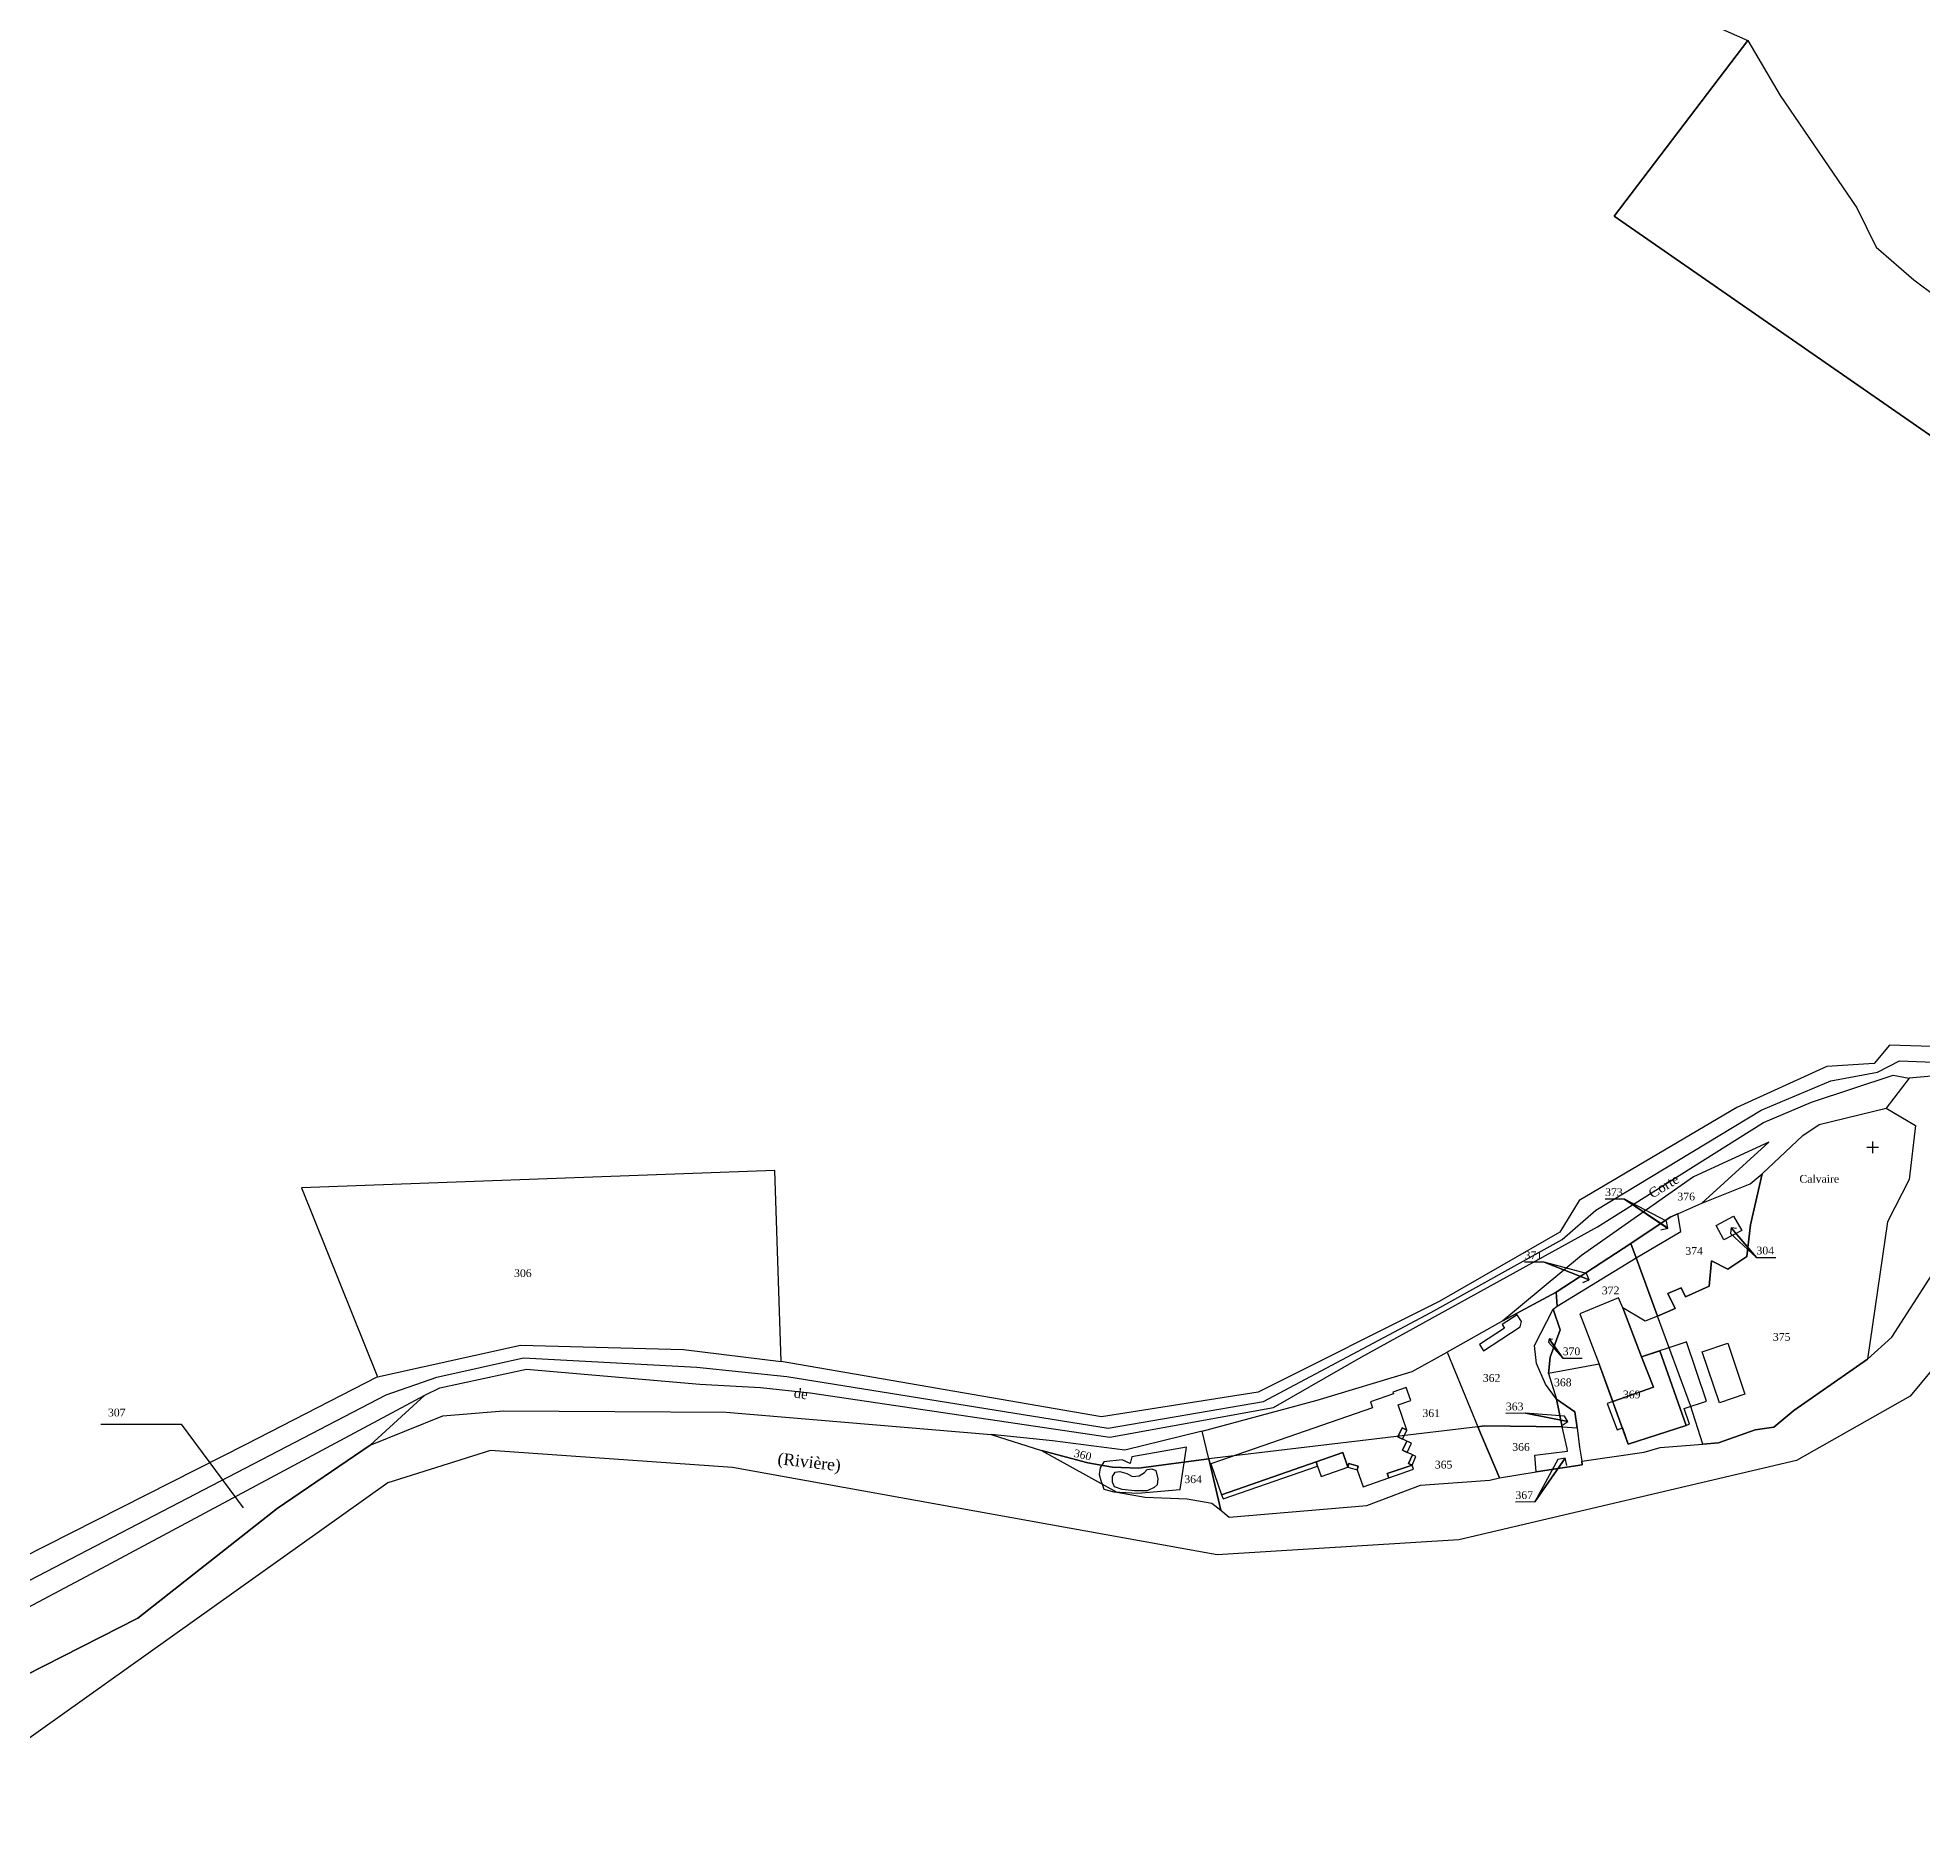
# Model space of a CAD drawing. Extents: x 1204521 to 1207304, y 6151741 to 6153999.
# Drawn here: x 1206436.2 to 1206922.4, y 6152149.4 to 6152613.9 of the extents above; entities that cross this region are included whole.
import ezdxf

# ---------------------------------------------------------------- set-up
doc = ezdxf.new("R2010")
doc.units = 0
doc.linetypes.add('CONTINU', pattern=[0])
doc.layers.get('0').update_dxf_attribs({"linetype": 'CONTINU'})
for name, color, linetype in [('1LIEUDIT', 7, 'CONTINU'), ('1PARCELLE', 7, 'CONTINU'), ('1SECTION', 7, 'CONTINU'), ('1SUBDSECT', 7, 'CONTINU'), ('1TRONFLUV', 7, 'CONTINU'), ('1TROUPARCELLE', 7, 'CONTINU'), ('1ZONCOMM', 7, 'CONTINU'), ('3BATIDUR', 7, 'CONTINU'), ('3BATILEGER', 7, 'CONTINU'), ('3CALVAIRE', 7, 'CONTINU'), ('3CALVAIRETEX', 7, 'CONTINU'), ('3FLECHEPAR', 7, 'CONTINU'), ('3PARCELLETEX', 7, 'CONTINU'), ('3PISCINE', 7, 'CONTINUOUS'), ('3SENTIER', 7, 'CONTINU'), ('3TOPOLINE', 7, 'CONTINU'), ('3TRONFLUVTEX', 7, 'CONTINU'), ('3ZONCOMMTEX', 7, 'CONTINU')]:
    doc.layers.add(name, color=color, linetype=linetype)
doc.styles.get("Standard").update_dxf_attribs({"font": 'Times New Roman'})

# ---------------------------------------------------------------- blocks, each defined once
blk = doc.blocks.new('DETATOPO')
for points in [[(-1.5, 0), (1.5, 0)], [(0, -1.5), (0, 1.5)]]:
    blk.add_lwpolyline(points)

msp = doc.modelspace()

# ---------------------------------------------------------------- linework, layer by layer
at = {"layer": '1LIEUDIT'}
for points in [[(1206818.59, 6152639.3), (1206877.43, 6152613.22), (1206885.75, 6152599.07), (1206905.49, 6152570.04), (1206910.51, 6152559.92), (1206920.21, 6152551.45), (1206925.98, 6152547.18)], [(1206930.54, 6152277.03), (1206919.29, 6152263.4), (1206889.97, 6152246.82), (1206802.8, 6152226.4), (1206740.51, 6152222.48), (1206615.47, 6152245.06), (1206553.01, 6152249.39), (1206526.56, 6152241.09), (1206397.68, 6152149.36)]]:
    msp.add_lwpolyline(points, dxfattribs=at)
at = {"layer": '1PARCELLE'}
for points in [[(1206818.59, 6152639.3), (1206877.43, 6152613.22), (1206842.88, 6152567.87), (1207003.37, 6152456.61)], [(1206930.25, 6152353.49), (1206913.93, 6152354.02), (1206909.97, 6152349.25), (1206897.76, 6152348.47), (1206874.58, 6152337.92), (1206833.89, 6152313.96), (1206828.87, 6152305.75), (1206797.76, 6152287.85), (1206751.05, 6152264.47), (1206710.67, 6152258.09), (1206628.02, 6152272.4), (1206626.34, 6152321.66), (1206504.24, 6152317.21), (1206523.88, 6152268.44), (1206489.92, 6152250.99), (1206425.45, 6152218.38)]]:
    msp.add_lwpolyline(points, dxfattribs=at)
for points in [[(1206877.43, 6152613.22), (1206885.75, 6152599.07), (1206905.49, 6152570.04), (1206910.51, 6152559.92), (1206920.21, 6152551.45), (1206925.98, 6152547.18), (1206939.2, 6152539.42), (1206947.72, 6152538.65), (1206951.66, 6152536.51), (1206989.68, 6152510.07), (1207022.13, 6152483.99), (1207025.12, 6152471.89), (1207041.33, 6152459.81), (1207031.88, 6152451.03), (1207011.95, 6152467.01), (1207003.37, 6152456.61), (1206842.88, 6152567.87), (1206877.43, 6152613.22)], [(1206977.64, 6152346.92), (1206959.76, 6152348.89), (1206950.61, 6152347.09), (1206943.11, 6152347.61), (1206918.97, 6152345.46), (1206913.12, 6152337.75), (1206920.62, 6152333.28), (1206919.02, 6152319.33), (1206913.41, 6152308.44), (1206908.25, 6152273.01), (1206914.5, 6152278.63), (1206924.97, 6152294.79), (1206931.66, 6152311.05), (1206937.28, 6152321.57), (1206948.67, 6152336.01), (1206977.64, 6152346.92)], [(1206865.76, 6152251.04), (1206862.56, 6152261), (1206854.12, 6152284.11), (1206858.63, 6152286.05), (1206856.72, 6152289.94), (1206860.17, 6152291.35), (1206861.31, 6152289.08), (1206867.39, 6152291.8), (1206868.03, 6152298.4), (1206872.23, 6152296.24), (1206877.17, 6152299.48), (1206878.12, 6152307.61), (1206881.1, 6152320.81), (1206891.57, 6152330.71), (1206895.78, 6152333.55), (1206913.12, 6152337.75), (1206920.62, 6152333.28), (1206919.02, 6152319.33), (1206913.41, 6152308.44), (1206908.25, 6152273.01), (1206889.27, 6152259.72), (1206884.07, 6152255.42), (1206879.3, 6152254.76), (1206869.82, 6152251.42), (1206865.76, 6152251.04)], [(1206859.33, 6152310.5), (1206865.55, 6152313.24), (1206882.82, 6152328.98), (1206863.4, 6152320.06), (1206834.49, 6152299.76), (1206814.2, 6152282.89), (1206827.94, 6152290.29), (1206847.23, 6152302.81), (1206857.32, 6152309.62), (1206859.33, 6152310.5)], [(1206628.02, 6152272.4), (1206626.34, 6152321.66), (1206504.24, 6152317.21), (1206523.88, 6152268.44), (1206560.75, 6152276.6), (1206602.76, 6152275.5), (1206628.02, 6152272.4)], [(1206848.6, 6152299.1), (1206860.12, 6152305.93), (1206859.33, 6152310.5), (1206865.55, 6152313.24), (1206877.97, 6152318.24), (1206881.1, 6152320.81), (1206878.12, 6152307.61), (1206877.17, 6152299.48), (1206872.23, 6152296.24), (1206868.03, 6152298.4), (1206867.39, 6152291.8), (1206861.31, 6152289.08), (1206860.17, 6152291.35), (1206856.72, 6152289.94), (1206858.63, 6152286.05), (1206854.12, 6152284.11), (1206848.6, 6152299.1)], [(1206848.6, 6152299.1), (1206860.12, 6152305.93), (1206859.33, 6152310.5), (1206857.32, 6152309.62), (1206847.23, 6152302.81), (1206848.6, 6152299.1)], [(1206875.87, 6152306.18), (1206871.22, 6152303.75), (1206869.18, 6152307.48), (1206873.69, 6152309.86), (1206875.87, 6152306.18)], [(1206839.04, 6152271.72), (1206825.94, 6152269.27), (1206826.41, 6152273.49), (1206829.01, 6152280.56), (1206827.18, 6152285.93), (1206828.22, 6152286.63), (1206848.6, 6152299.1), (1206854.12, 6152284.11), (1206850.94, 6152282.82), (1206845.1, 6152286.25), (1206844.06, 6152288.82), (1206834.08, 6152284.66), (1206839.04, 6152271.72)], [(1206848.6, 6152299.1), (1206847.23, 6152302.81), (1206827.94, 6152290.29), (1206828.22, 6152286.63), (1206848.6, 6152299.1)], [(1206807.76, 6152255.54), (1206809.34, 6152255.79), (1206829.49, 6152255.57), (1206828.02, 6152262.63), (1206825.22, 6152266.51), (1206822.89, 6152271.9), (1206822.36, 6152276.5), (1206827.18, 6152285.93), (1206828.22, 6152286.63), (1206827.94, 6152290.29), (1206814.2, 6152282.89), (1206799.8, 6152274.81), (1206807.76, 6152255.54)], [(1206839.04, 6152271.72), (1206846.53, 6152251.06), (1206861.5, 6152255.9), (1206854.68, 6152275.14), (1206849.99, 6152273.57), (1206845.1, 6152286.25), (1206844.06, 6152288.82), (1206834.08, 6152284.66), (1206839.04, 6152271.72)], [(1206825.94, 6152269.27), (1206828.02, 6152262.63), (1206825.22, 6152266.51), (1206822.89, 6152271.9), (1206822.36, 6152276.5), (1206827.18, 6152285.93), (1206829.01, 6152280.56), (1206826.41, 6152273.49), (1206825.94, 6152269.27)], [(1206833.36, 6152255.23), (1206834, 6152250.3), (1206834.55, 6152246.7), (1206850.62, 6152248.98), (1206854.73, 6152250.22), (1206865.76, 6152251.04), (1206862.56, 6152261), (1206854.12, 6152284.11), (1206850.94, 6152282.82), (1206845.1, 6152286.25), (1206849.99, 6152273.57), (1206854.68, 6152275.14), (1206861.5, 6152255.9), (1206846.53, 6152251.06), (1206839.04, 6152271.72), (1206825.94, 6152269.27), (1206828.02, 6152262.63), (1206832.74, 6152259.42), (1206833.36, 6152255.23)], [(1206738.37, 6152247.24), (1206736.61, 6152254.38), (1206766.32, 6152262.42), (1206790.77, 6152269.83), (1206799.8, 6152274.81), (1206807.76, 6152255.54), (1206738.37, 6152247.24)], [(1206379.77, 6152164.38), (1206366.86, 6152172.9), (1206370.77, 6152175.57), (1206452.71, 6152219.1), (1206536.1, 6152263.71), (1206521.94, 6152250.78), (1206497.95, 6152234.49), (1206462.02, 6152206.19), (1206379.77, 6152164.38)], [(1206829.49, 6152255.57), (1206833.36, 6152255.23), (1206832.74, 6152259.42), (1206828.02, 6152262.63), (1206829.49, 6152255.57)], [(1206738.37, 6152247.24), (1206741.46, 6152234.01), (1206743.62, 6152232.23), (1206779.06, 6152235.23), (1206792.95, 6152240.47), (1206810.79, 6152241.8), (1206813.31, 6152242.33), (1206807.76, 6152255.54), (1206738.37, 6152247.24)], [(1206807.76, 6152255.54), (1206813.31, 6152242.33), (1206822.79, 6152243.9), (1206822.43, 6152248.24), (1206830.9, 6152249.25), (1206830.75, 6152249.95), (1206829.49, 6152255.57), (1206809.34, 6152255.79), (1206807.76, 6152255.54)], [(1206829.49, 6152255.57), (1206833.36, 6152255.23), (1206834, 6152250.3), (1206834.55, 6152246.7), (1206834.66, 6152245.76), (1206822.79, 6152243.9), (1206822.43, 6152248.24), (1206830.9, 6152249.25), (1206830.75, 6152249.95), (1206829.49, 6152255.57)], [(1206738.37, 6152247.24), (1206736.61, 6152254.38), (1206716.66, 6152249.54), (1206698.04, 6152251.88), (1206682.14, 6152253.51), (1206695.19, 6152249.45), (1206707.11, 6152246.22), (1206713.46, 6152245.11), (1206720.22, 6152244.87), (1206738.37, 6152247.24)], [(1206738.37, 6152247.24), (1206720.22, 6152244.87), (1206713.46, 6152245.11), (1206707.11, 6152246.22), (1206695.19, 6152249.45), (1206714.56, 6152238.67), (1206721.9, 6152237.41), (1206732.71, 6152236.93), (1206739.14, 6152235.84), (1206741.46, 6152234.01), (1206738.37, 6152247.24)]]:
    msp.add_lwpolyline(points, close=True, dxfattribs=at)
at = {"layer": '1SECTION'}
msp.add_lwpolyline([(1207275.31, 6152638.39), (1207260.78, 6152610.76), (1207237.88, 6152576.41), (1207181.26, 6152526.37), (1207141.29, 6152508.72), (1207108.24, 6152483.45), (1207075.84, 6152444.04), (1207050.12, 6152398.09), (1207021.9, 6152365.82), (1206985.67, 6152339.48), (1206950.45, 6152323.39), (1206930.54, 6152277.03), (1206919.29, 6152263.4), (1206889.97, 6152246.82), (1206802.8, 6152226.4), (1206740.51, 6152222.48), (1206615.47, 6152245.06), (1206553.01, 6152249.39), (1206526.56, 6152241.09), (1206397.68, 6152149.36)], dxfattribs=at)
at = {"layer": '1SUBDSECT'}
for points in [[(1206818.59, 6152639.3), (1206877.43, 6152613.22), (1206885.75, 6152599.07), (1206905.49, 6152570.04), (1206910.51, 6152559.92), (1206920.21, 6152551.45), (1206925.98, 6152547.18)], [(1206930.54, 6152277.03), (1206919.29, 6152263.4), (1206889.97, 6152246.82), (1206802.8, 6152226.4), (1206740.51, 6152222.48), (1206615.47, 6152245.06), (1206553.01, 6152249.39), (1206526.56, 6152241.09), (1206397.68, 6152149.36)]]:
    msp.add_lwpolyline(points, dxfattribs=at)
at = {"layer": '1TRONFLUV'}
for points in [[(1206379.77, 6152164.38), (1206462.02, 6152206.19), (1206497.95, 6152234.49), (1206521.94, 6152250.78), (1206540.7, 6152258.37), (1206556.39, 6152259.69), (1206613.78, 6152259.31), (1206682.14, 6152253.51), (1206695.19, 6152249.45), (1206714.56, 6152238.67), (1206721.9, 6152237.41), (1206732.71, 6152236.93), (1206739.14, 6152235.84), (1206741.46, 6152234.01), (1206743.62, 6152232.23), (1206779.06, 6152235.23), (1206792.95, 6152240.47), (1206810.79, 6152241.8), (1206813.31, 6152242.33), (1206822.79, 6152243.9), (1206834.66, 6152245.76), (1206834.55, 6152246.7), (1206850.62, 6152248.98), (1206854.73, 6152250.22), (1206865.76, 6152251.04), (1206869.82, 6152251.42), (1206879.3, 6152254.76), (1206884.07, 6152255.42), (1206889.27, 6152259.72), (1206908.25, 6152273.01), (1206908.25, 6152273.01), (1206914.5, 6152278.63), (1206924.97, 6152294.79)], [(1206930.54, 6152277.03), (1206919.29, 6152263.4), (1206889.97, 6152246.82), (1206802.8, 6152226.4), (1206740.51, 6152222.48), (1206615.47, 6152245.06), (1206553.01, 6152249.39), (1206526.56, 6152241.09), (1206397.68, 6152149.36)]]:
    msp.add_lwpolyline(points, dxfattribs=at)
at = {"layer": '1TROUPARCELLE'}
msp.add_lwpolyline([(1206869.18, 6152307.48), (1206873.69, 6152309.86), (1206875.87, 6152306.18), (1206871.22, 6152303.75), (1206869.18, 6152307.48)], close=True, dxfattribs=at)
at = {"layer": '1ZONCOMM'}
msp.add_lwpolyline([(1206393.36, 6152194.81), (1206526.13, 6152263.81), (1206539.19, 6152268.3), (1206561.55, 6152273.31), (1206606.2, 6152270.92), (1206629.43, 6152268.48), (1206712.33, 6152255.18), (1206752.41, 6152262.08), (1206795.64, 6152284.99), (1206829.53, 6152303.88), (1206838.18, 6152311.44), (1206880.86, 6152337.22), (1206898.81, 6152344.82), (1206910.81, 6152347.07), (1206916.54, 6152349.95), (1206932.04, 6152349.4), (1206949.17, 6152350.31), (1206956.01, 6152353.76), (1206970.55, 6152365.15), (1206995.61, 6152397.55), (1207044.79, 6152457.12)], dxfattribs=at)
msp.add_lwpolyline([(1206393.36, 6152194.81), (1206526.13, 6152263.81), (1206539.19, 6152268.3), (1206561.55, 6152273.31), (1206606.2, 6152270.92), (1206629.43, 6152268.48), (1206712.33, 6152255.18), (1206752.41, 6152262.08), (1206795.64, 6152284.99), (1206829.53, 6152303.88), (1206838.18, 6152311.44), (1206880.86, 6152337.22), (1206898.81, 6152344.82), (1206910.81, 6152347.07), (1206916.54, 6152349.95), (1206932.04, 6152349.4), (1206949.17, 6152350.31), (1206956.01, 6152353.76), (1206970.55, 6152365.15), (1206995.61, 6152397.55), (1207044.79, 6152457.12)], dxfattribs=at)
at = {"layer": '3BATIDUR'}
for points in [[(1206871.22, 6152303.75), (1206869.18, 6152307.48), (1206873.69, 6152309.86), (1206875.87, 6152306.18), (1206871.22, 6152303.75)], [(1206849.99, 6152273.57), (1206845.1, 6152286.25), (1206844.06, 6152288.82), (1206834.08, 6152284.66), (1206839.04, 6152271.72), (1206842.55, 6152262.03), (1206853.01, 6152265.8), (1206849.99, 6152273.57)], [(1206814.01, 6152281.94), (1206814.64, 6152280.99), (1206808.17, 6152276.78), (1206809.21, 6152275.18), (1206818.65, 6152281.33), (1206819.02, 6152282.74), (1206817.89, 6152284.46), (1206814.01, 6152281.94)], [(1206790.75, 6152245.68), (1206789.84, 6152246.1), (1206790.86, 6152248.28), (1206788.27, 6152249.5), (1206789.38, 6152251.87), (1206787.11, 6152252.93), (1206788.2, 6152255.24), (1206789.41, 6152254.68), (1206787.15, 6152261.19), (1206790.41, 6152262.33), (1206789.23, 6152265.69), (1206785.81, 6152264.49), (1206785.98, 6152264.02), (1206780.04, 6152261.96), (1206780.56, 6152260.45), (1206741.32, 6152246.84), (1206738.85, 6152245.99), (1206741.62, 6152238.02), (1206766, 6152246.48), (1206772.91, 6152248.88), (1206774.21, 6152245.13), (1206774.47, 6152246.03), (1206776.88, 6152245.35), (1206776.63, 6152244.44), (1206778.14, 6152240.09), (1206784.73, 6152242.38), (1206784.35, 6152243.47), (1206790.75, 6152245.68)]]:
    msp.add_lwpolyline(points, close=True, dxfattribs=at)
at = {"layer": '3BATILEGER'}
for points in [[(1206861.57, 6152277.44), (1206861.1, 6152277.28), (1206849.99, 6152273.57), (1206853.01, 6152265.8), (1206842.55, 6152262.03), (1206841.12, 6152261.52), (1206843.66, 6152254.73), (1206845.02, 6152255.24), (1206846.53, 6152251.06), (1206862.35, 6152256.18), (1206862.26, 6152256.44), (1206860.99, 6152260.24), (1206866.69, 6152262.15), (1206861.57, 6152277.44)], [(1206789.41, 6152254.68), (1206788.2, 6152255.24), (1206787.11, 6152252.93), (1206788.33, 6152252.36), (1206789.41, 6152254.67), (1206789.41, 6152254.68)], [(1206790.61, 6152251.29), (1206789.38, 6152251.87), (1206788.27, 6152249.5), (1206789.51, 6152248.92), (1206790.61, 6152251.29)], [(1206766, 6152246.48), (1206741.62, 6152238.02), (1206741.99, 6152236.92), (1206766.39, 6152245.38), (1206766, 6152246.48)], [(1206772.91, 6152248.88), (1206766, 6152246.48), (1206766.39, 6152245.38), (1206767.3, 6152242.73), (1206774.21, 6152245.13), (1206772.91, 6152248.88)], [(1206776.88, 6152245.35), (1206774.47, 6152246.03), (1206774.21, 6152245.13), (1206776.63, 6152244.44), (1206776.88, 6152245.35)], [(1206790.75, 6152245.68), (1206784.35, 6152243.47), (1206784.73, 6152242.38), (1206791.12, 6152244.59), (1206790.75, 6152245.68)], [(1206791.77, 6152247.86), (1206790.86, 6152248.28), (1206789.84, 6152246.1), (1206790.75, 6152245.68), (1206791.77, 6152247.86)]]:
    msp.add_lwpolyline(points, close=True, dxfattribs=at)
at = {"layer": '3FLECHEPAR'}
for points in [[(1206854.91, 6152306.37), (1206856.77, 6152306.75), (1206845.6, 6152314.3), (1206856.77, 6152306.74), (1206856.41, 6152308.61), (1206845.59, 6152314.31), (1206840.58, 6152314.28)], [(1206874.48, 6152306.74), (1206873.07, 6152306.84), (1206879.62, 6152299.23), (1206873.07, 6152306.84), (1206872.95, 6152305.42), (1206879.62, 6152299.22), (1206884.63, 6152299.25)], [(1206834.86, 6152292.74), (1206836.47, 6152293.45), (1206824.82, 6152298.04), (1206836.47, 6152293.44), (1206835.77, 6152295.07), (1206824.81, 6152298.04), (1206819.8, 6152298.01)], [(1206826.99, 6152278.08), (1206826.14, 6152278.22), (1206829.64, 6152273.22), (1206826.13, 6152278.21), (1206825.99, 6152277.37), (1206829.64, 6152273.21), (1206834.65, 6152273.24)], [(1206452.48, 6152256.22), (1206473.18, 6152256.18), (1206489.23, 6152234.59)], [(1206829.67, 6152256.05), (1206830.97, 6152256.94), (1206819.99, 6152259.02), (1206830.97, 6152256.94), (1206830.08, 6152258.25), (1206819.98, 6152259.02), (1206814.97, 6152258.99)], [(1206830.65, 6152245.52), (1206830.3, 6152247.42), (1206822.46, 6152236.15), (1206830.29, 6152247.41), (1206828.39, 6152247.08), (1206822.45, 6152236.14), (1206817.44, 6152236.11)]]:
    msp.add_lwpolyline(points, dxfattribs=at)
at = {"layer": '3PISCINE'}
for points in [[(1206865.6, 6152274.9), (1206872.19, 6152277.13), (1206876.65, 6152263.92), (1206870.05, 6152261.71), (1206865.6, 6152274.9)], [(1206725.14, 6152242.14), (1206724.99, 6152240.55), (1206724.2, 6152239.86), (1206722.42, 6152239.05), (1206719.19, 6152239.03), (1206715.96, 6152239.39), (1206714, 6152240.01), (1206713.47, 6152241.21), (1206713.46, 6152242.7), (1206714.19, 6152243.86), (1206715.4, 6152244.03), (1206717.15, 6152243.51), (1206718.64, 6152242.68), (1206720.38, 6152242.85), (1206721.7, 6152243.75), (1206722.43, 6152244.54), (1206723.59, 6152244.71), (1206724.65, 6152244.25), (1206725.14, 6152242.14)]]:
    msp.add_lwpolyline(points, close=True, dxfattribs=at)
at = {"layer": '3SENTIER'}
msp.add_lwpolyline([(1206536.1, 6152263.71), (1206539.97, 6152265.61), (1206562.28, 6152270.41), (1206607, 6152266.54), (1206622.63, 6152265.64), (1206635.44, 6152264.3), (1206712.76, 6152252.86), (1206754.98, 6152260.55), (1206777.64, 6152273.47), (1206838.58, 6152307.09), (1206881.42, 6152334.02), (1206893.78, 6152339.33), (1206914.92, 6152346.24), (1206918.97, 6152345.46)], dxfattribs=at)
at = {"layer": '3TOPOLINE'}
msp.add_lwpolyline([(1206711.22, 6152246.54), (1206710.3, 6152244.99), (1206710.06, 6152243.19), (1206710.48, 6152241.7), (1206711.26, 6152239.44), (1206713.78, 6152238.79), (1206720.01, 6152238.41), (1206730.96, 6152239.36), (1206732.54, 6152250.32), (1206718.47, 6152247.77), (1206718.01, 6152246.11), (1206715.95, 6152246.98), (1206711.22, 6152246.54)], dxfattribs=at)

# ---------------------------------------------------------------- block references
at = {"layer": '3CALVAIRE', "rotation": 90}
msp.add_blockref('DETATOPO', (1206909.62, 6152327.63), dxfattribs=at)

# ---------------------------------------------------------------- texts
at = {"layer": '3CALVAIRETEX'}
msp.add_text('Calvaire', height=2, dxfattribs=at).set_placement((1206890.7, 6152318.51))
at = {"layer": '3PARCELLETEX'}
for s, rotation, p in [('373', 360, (1206840.58, 6152315.08)), ('371', 360, (1206819.8, 6152298.81)), ('304', 360, (1206879.62, 6152300.02)), ('370', 360, (1206829.64, 6152274.01)), ('363', 360, (1206814.97, 6152259.79)), ('360', 346.8, (1206703.37, 6152247.84)), ('367', 360, (1206817.44, 6152236.91))]:
    msp.add_text(s, height=2, rotation=rotation, dxfattribs=at).set_placement(p)
for s, p in [('376', (1206859.22, 6152313.95)), ('374', (1206861.27, 6152299.91)), ('306', (1206559.09, 6152294.19)), ('372', (1206839.73, 6152289.73)), ('375', (1206883.85, 6152277.72)), ('362', (1206809.02, 6152267.14)), ('368', (1206827.39, 6152266)), ('369', (1206845.16, 6152262.89)), ('307', (1206454.32, 6152258.22)), ('361', (1206793.44, 6152258.06)), ('366', (1206816.61, 6152249.33)), ('365', (1206796.63, 6152244.78)), ('364', (1206732.01, 6152241.01))]:
    msp.add_text(s, height=2, dxfattribs=at).set_placement(p)
at = {"layer": '3TRONFLUVTEX'}
msp.add_text('(Rivière)', height=3, rotation=353.5, dxfattribs=at).set_placement((1206626.95, 6152245.91))
at = {"layer": '3ZONCOMMTEX'}
for s, rotation, p in [('Corte', 31.2, (1206852.74, 6152314.39)), ('Corte', 31.2, (1206852.74, 6152314.39)), ('de', 351.1, (1206631.13, 6152263.14)), ('de', 351.1, (1206631.13, 6152263.14))]:
    msp.add_text(s, height=2.5, rotation=rotation, dxfattribs=at).set_placement(p)

doc.saveas('drawing.dxf')
